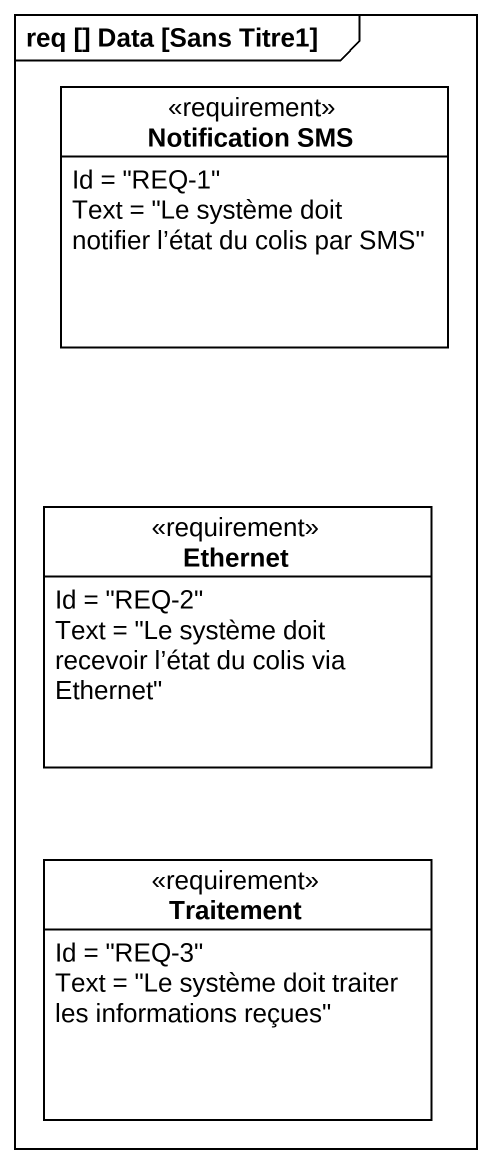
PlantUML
@startuml
mainframe req [] Data [Sans Titre1]
hide circle
hide empty members
class "Notification SMS" as Notification_SMS <<requirement>> {
  Id = "REQ-1"
  Text = "Le système doit notifier l’état du colis par SMS"
}
class Ethernet <<requirement>> {
  Id = "REQ-2"
  Text = "Le système doit recevoir l’état du colis via Ethernet"
}
class Traitement <<requirement>> {
  Id = "REQ-3"
  Text = "Le système doit traiter les informations reçues"
}
@enduml
